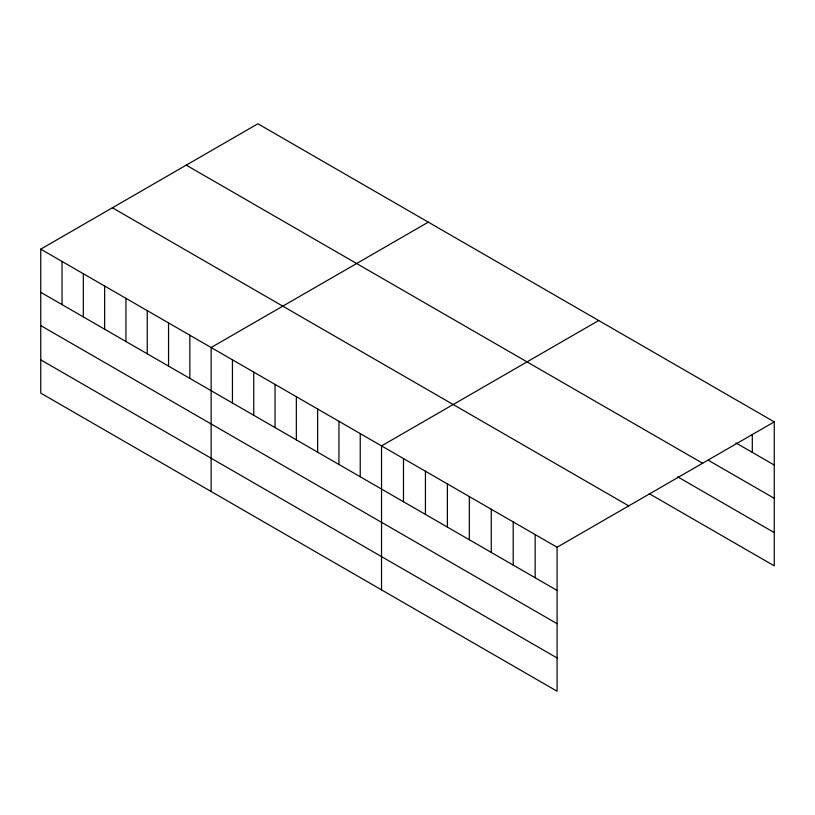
<?xml version="1.0" encoding="UTF-8"?>
<svg xmlns="http://www.w3.org/2000/svg" width="815" height="815" viewBox="0 0 815 815"><rect width="100%" height="100%" fill="white"/><g stroke="black" fill="none" stroke-linecap="round" stroke-linejoin="round"><path stroke-width="1.22" d="M40.75 249.146L557.093 547.252L557.093 691.232L40.75 393.125L40.75 249.146L257.907 123.768L774.25 421.875L774.25 565.855L649.168 493.635M428.303 222.149L211.146 347.516L211.146 491.496M598.689 320.519L381.532 445.897L381.532 589.877M557.093 547.252L774.25 421.875M735.843 442.881L774.25 465.049M708.418 460.312L774.25 498.322M186.248 165.139L702.591 463.246M677.693 476.846L774.25 532.592M112.409 207.774L628.752 505.881M40.75 292.32L557.093 590.427M40.75 325.582L557.093 623.689M40.75 359.853L557.093 657.97M752.306 434.609L752.306 452.386M535.149 534.579L535.149 577.764M513.206 521.916L513.206 565.09M491.262 509.243L491.262 552.417M469.318 496.569L469.318 539.754M447.374 483.906L447.374 527.081M425.43 471.233L425.43 514.408M403.486 458.56L403.486 501.745M360.24 433.6L360.24 476.775M338.938 421.304L338.938 464.479M317.636 409.008L317.636 452.182M296.344 396.711L296.344 439.886M275.042 384.415L275.042 427.59M253.74 372.109L253.74 415.293M232.438 359.812L232.438 402.997M189.844 335.22L189.844 378.394M168.542 322.923L168.542 366.098M147.25 310.627L147.25 353.802M125.948 298.331L125.948 341.505M104.646 286.034L104.646 329.209M83.344 273.738L83.344 316.913M62.052 261.442L62.052 304.616"/></g></svg>
